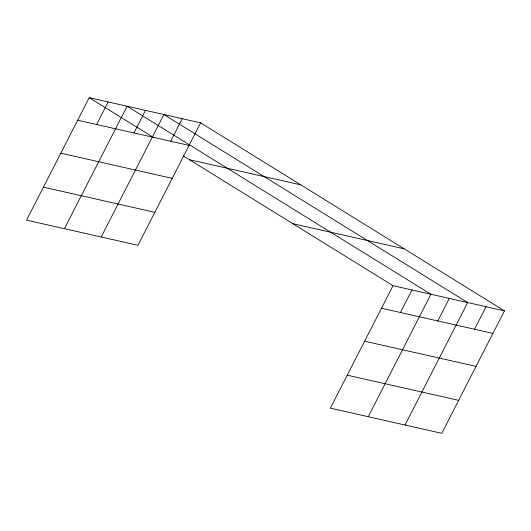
<?xml version="1.0" encoding="UTF-8"?>
<svg xmlns="http://www.w3.org/2000/svg" width="531" height="531" viewBox="0 0 531 531"><rect width="100%" height="100%" fill="white"/><g stroke="black" fill="none" stroke-linecap="round" stroke-linejoin="round"><path stroke-width="0.8" d="M200.625 122.847L89.215 97.677L26.55 220.133L137.96 245.302L200.625 122.847L504.45 310.867L441.785 433.323L330.375 408.153L393.04 285.698L504.45 310.867M96.622 124.493L108.151 101.959M64.43 228.695L127.095 106.24L430.92 294.254L368.255 416.709M133.945 132.929L145.474 110.388M101.195 236.999L163.86 114.543L467.685 302.557L405.02 425.012M170.71 141.233L182.239 118.698M400.447 312.513L411.983 289.972M437.77 320.943L449.306 298.409M474.535 329.247L486.071 306.712M77.679 120.218L189.089 145.388M189.474 159.725L300.885 184.894M60.806 153.187L172.217 178.356M292.78 223.651L404.184 248.82M43.423 187.164L154.833 212.334M381.51 308.232L492.921 333.402M364.638 341.207L476.041 366.377M347.254 375.178L458.658 400.347M89.215 97.677L153.963 137.748M183.208 155.849L393.04 285.698"/></g></svg>
